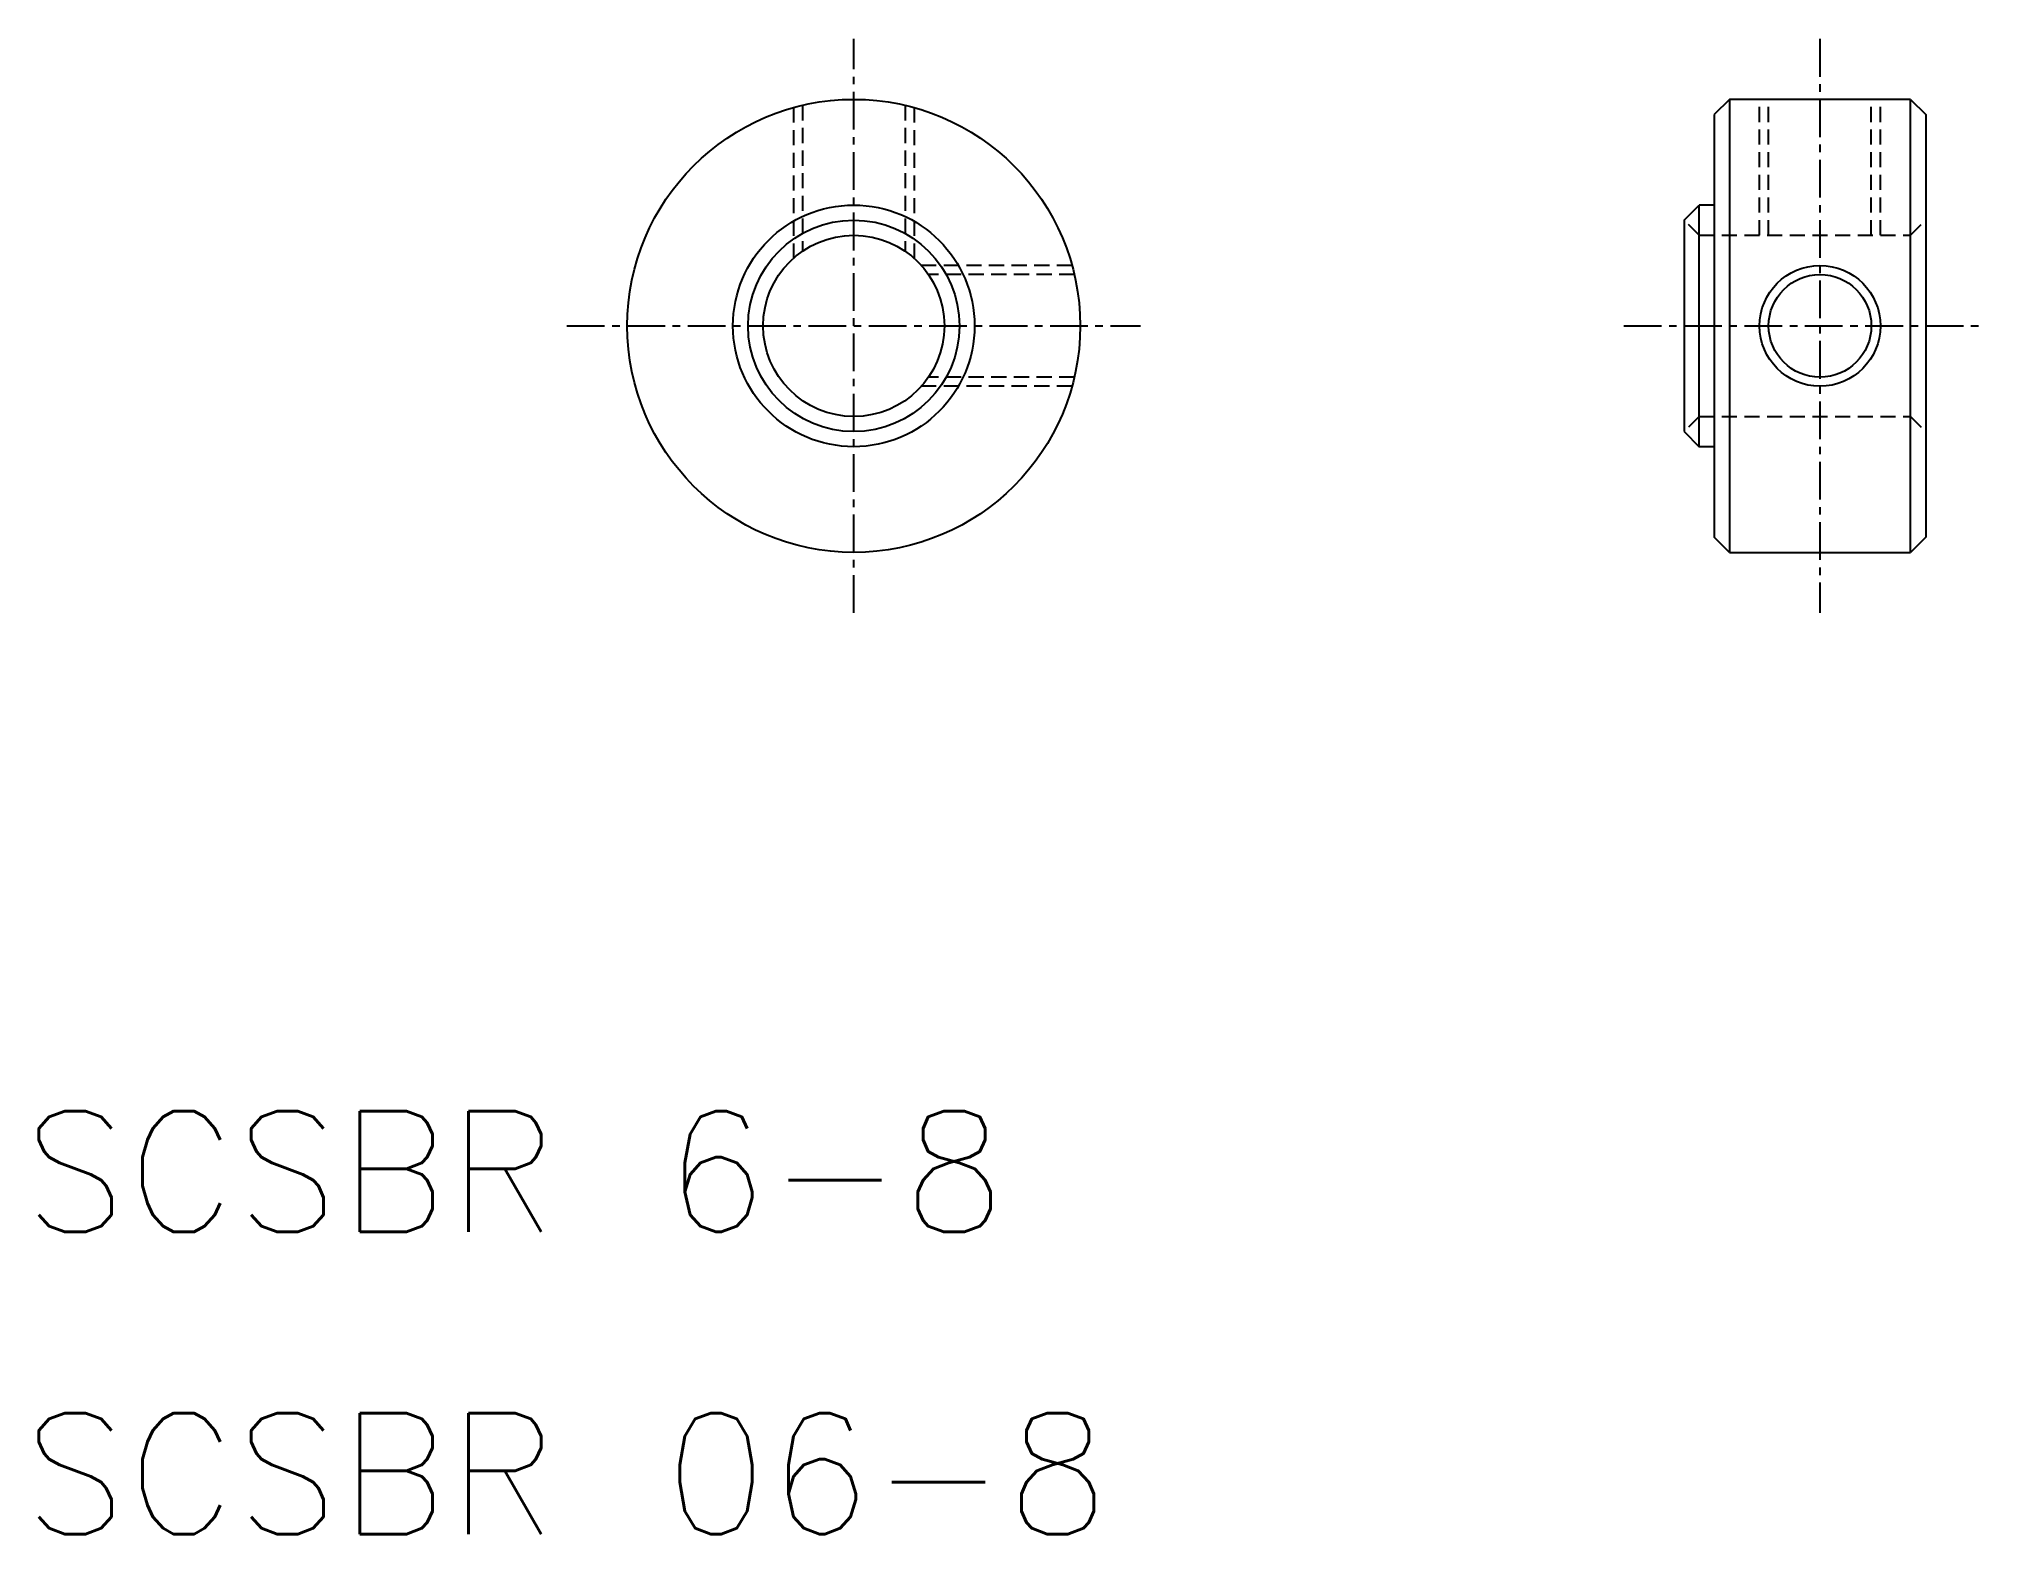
# Model space of a CAD drawing. Extents: x 587.2 to 651.7, y 72.9 to 122.4.
import ezdxf

# ---------------------------------------------------------------- set-up
doc = ezdxf.new("R2010")
doc.units = 0
doc.linetypes.add('CENTER', pattern=[2, 1.25, -0.25, 0.25, -0.25])
doc.linetypes.add('DASHED', pattern=[0.75, 0.5, -0.25])
doc.layers.get('0').update_dxf_attribs({"linetype": 'CONTINUOUS'})
doc.layers.add('CENTER', color=1, linetype='CENTER')
doc.styles.get("Standard").update_dxf_attribs({"font": 'txt.shx', "bigfont": 'bigfont.shx'})

msp = doc.modelspace()

# ---------------------------------------------------------------- linework, layer by layer
at = {"color": 3, "linetype": 'DASHED'}
for p, q in [((612.193, 120.138), (612.193, 115.146)), ((612.493, 120.214), (612.493, 115.381)), ((615.893, 120.214), (615.893, 115.381)), ((616.193, 120.138), (616.193, 115.146)), ((644.193, 115.91), (644.193, 120.41)), ((644.493, 115.91), (644.493, 120.41)), ((647.893, 115.91), (647.893, 120.41)), ((648.193, 115.91), (648.193, 120.41)), ((642.193, 115.91), (641.693, 116.41)), ((649.193, 115.91), (649.693, 116.41)), ((642.193, 115.91), (649.193, 115.91)), ((621.421, 114.91), (616.429, 114.91)), ((621.498, 114.61), (616.665, 114.61)), ((621.498, 111.21), (616.665, 111.21)), ((621.421, 110.91), (616.429, 110.91)), ((642.193, 109.91), (641.693, 109.41)), ((642.193, 109.91), (649.193, 109.91)), ((649.193, 109.91), (649.693, 109.41))]:
    msp.add_line(p, q, dxfattribs=at)
at = {"color": 7, "linetype": 'CONTINUOUS'}
for p, q in [((643.193, 120.41), (642.693, 119.91)), ((649.193, 120.41), (643.193, 120.41)), ((643.193, 120.41), (643.193, 105.41)), ((649.193, 120.41), (649.693, 119.91)), ((649.193, 105.41), (649.193, 120.41)), ((642.693, 119.91), (642.693, 105.91)), ((649.693, 119.91), (649.693, 105.91)), ((641.693, 116.41), (642.193, 116.91)), ((642.193, 108.91), (642.193, 116.91)), ((642.693, 116.91), (642.193, 116.91)), ((641.693, 116.41), (641.693, 109.41)), ((641.693, 109.41), (642.193, 108.91)), ((642.693, 108.91), (642.193, 108.91)), ((643.193, 105.41), (642.693, 105.91)), ((649.693, 105.91), (649.193, 105.41)), ((643.193, 105.41), (649.193, 105.41))]:
    msp.add_line(p, q, dxfattribs=at)
for centre, radius in [((614.193, 112.91), 7.5), ((614.193, 112.91), 4), ((614.193, 112.91), 3.5), ((614.193, 112.91), 3), ((646.193, 112.91), 1.7)]:
    msp.add_circle(centre, radius, dxfattribs=at)
at = {"color": 3, "linetype": 'CONTINUOUS'}
msp.add_circle((646.193, 112.91), 2, dxfattribs=at)
at = {"layer": 'CENTER', "color": 1, "linetype": 'CENTER'}
for p, q in [((614.193, 103.41), (614.193, 122.41)), ((646.193, 122.41), (646.193, 103.41)), ((604.693, 112.91), (623.693, 112.91)), ((639.693, 112.91), (651.693, 112.91))]:
    msp.add_line(p, q, dxfattribs=at)

# ---------------------------------------------------------------- texts
at = {"color": 7, "linetype": 'CONTINUOUS'}
for s, p in [('SCSBR 6-8', (586.693, 82.91)), ('SCSBR 06-8', (586.693, 72.91))]:
    msp.add_text(s, height=4, dxfattribs=at).set_placement(p)

doc.saveas('drawing.dxf')
